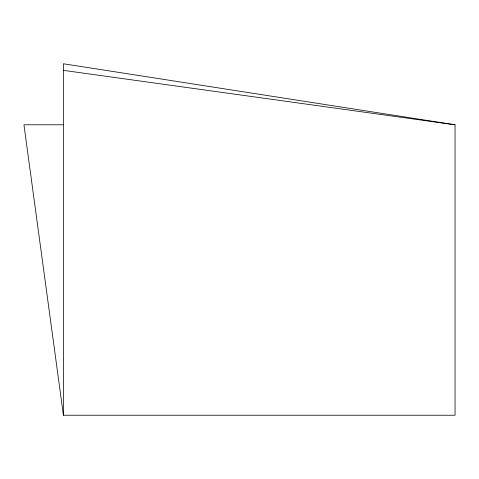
<?xml version="1.0" encoding="UTF-8"?>
<svg xmlns="http://www.w3.org/2000/svg" width="479" height="479" viewBox="0 0 479 479"><rect width="100%" height="100%" fill="white"/><g stroke="black" fill="none" stroke-linecap="round" stroke-linejoin="round"><path stroke-width="0.72" d="M63.408 124.785L23.95 124.785L63.408 415.233L455.05 415.233L455.05 124.785L63.408 63.767L63.408 415.233M63.408 70.359L455.05 124.785"/></g></svg>
